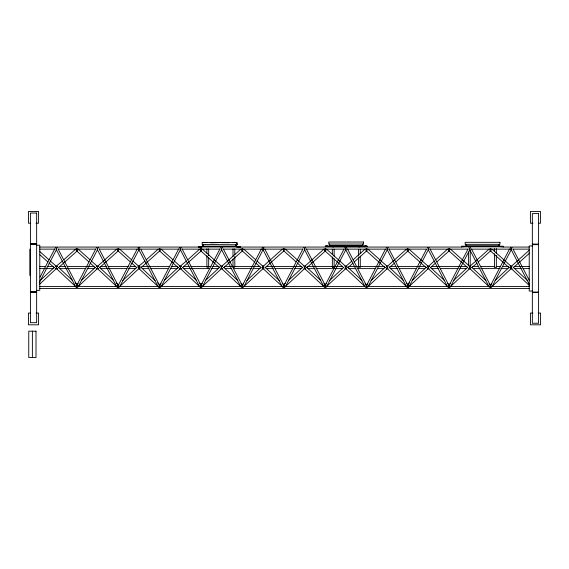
<?xml version="1.0" encoding="UTF-8"?>
<svg xmlns="http://www.w3.org/2000/svg" width="569" height="569" viewBox="0 0 569 569"><rect width="100%" height="100%" fill="white"/><g stroke="black" fill="none" stroke-linecap="round" stroke-linejoin="round"><path stroke-width="0.85" d="M203.012 245.161L203.019 245.772M203.069 245.822L203.076 244.67M236.213 245.367L236.284 244.67M203.012 244.969L203.069 245.63M203.019 245.936L203.076 246.619M236.22 246.164L235.431 246.135L235.431 246.555L236.22 246.555M236.284 246.192L236.213 245.758L236.284 246.221L203.012 246.135L203.019 246.562M118.003 287.117L118.622 285.282M157.791 286.193L139.028 268.675L139.021 266.854L139.718 266.192M159.469 287.117L160.209 285.304L157.634 282.9M200.942 287.117L201.675 285.304M242.159 287.117L242.899 285.304L240.972 283.497M283.632 287.117L284.365 285.304L282.437 283.497M323.526 286.193L304.764 268.675L305.233 266.072M366.344 287.117L367.083 285.304M407.809 287.117L408.3 285.361M447.191 286.193L428.528 268.781C427.781 268.234 428.692 265.019 429.246 266.648M448.87 287.117L449.602 285.304M490.336 287.117L491.075 285.304M529.483 285.595L511.36 268.675L511.83 266.072M76.758 248.518L77.242 250.588L77.718 250.047M97.384 267.16L97.256 266.249L91.325 260.936M117.819 248.518L118.053 250.189L118.651 250.516M159.284 248.518L159.64 250.424L160.195 250.317M200.75 248.518L201.106 250.424L201.661 250.317M241.974 248.518L242.209 250.189L242.807 250.516M244.179 286.193L262.842 268.781L263.255 266.249L282.352 249.115M283.44 248.518L284.173 250.63L265.076 267.771M285.752 286.193L304.415 268.781L304.828 266.249L323.925 249.115M325.013 248.518L325.376 250.424L325.93 250.317M326.898 286.193L345.554 268.781L345.867 266.37L351.898 260.936M366.159 248.518L366.393 250.189L366.991 250.516M407.624 248.518L408.108 250.588L408.585 250.047M409.417 286.193L428.08 268.781L428.393 266.37L434.417 260.936M448.678 248.518L448.92 250.189L449.517 250.516M450.89 286.193L469.546 268.781L469.958 266.249L489.056 249.115M490.144 248.518L490.386 250.189L490.983 250.516M137.961 266.648C138.523 265.019 139.433 268.234 138.68 268.781L120.023 286.193M221.007 266.072L221.476 268.675L202.713 286.193M367.965 249.115L387.062 266.249L387.304 267.16L387.02 268.781L368.363 286.193M203.076 246.221L203.012 245.573M346.727 266.648C346.172 265.019 345.255 268.234 346.009 268.781L364.665 286.193M510.443 268.838L511.225 267.871L511.054 266.249L491.95 249.115M96.495 266.648C97.05 265.019 97.968 268.234 97.214 268.781L78.558 286.193M138.893 267.871L138.68 268.781M304.628 267.871L303.846 268.838M428.293 267.871L427.511 268.838M387.155 268.212L386.451 268.838M181.248 268.632C180.245 269.756 179.96 265.787 181.191 266.192M55.492 266.384C56.295 265.488 56.751 268.241 56.16 268.781L39.432 284.393M179.484 266.384C180.281 265.488 180.743 268.241 180.145 268.781L161.489 286.193M57.106 268.312C56.075 269.919 56.075 265.709 57.199 266.192M98.16 268.312C97.185 269.806 97.107 266.143 98.153 266.086M139.625 268.312L139.135 268.781M179.498 268.632L179.932 268.902L180.359 267.871L180.601 268.781L181.091 268.312M263.781 268.312C262.807 269.806 262.736 266.143 263.774 266.086M55.698 266.69L62.498 260.936M56.068 268.746L56.374 267.871L57.177 268.838M96.758 266.69L97.256 266.249M138.224 266.69L145.024 260.936M179.69 266.69L186.49 260.936M345.099 266.69L345.596 266.249L345.838 267.16M427.618 266.69L428.116 266.249L428.365 267.16M56.281 249.293L57.192 247.515M76.253 287.651L77.078 286.043M97.292 249.393L98.245 247.515M117.314 287.651L118.274 285.773L99.134 248.945M138.808 249.293L139.711 247.515M158.779 287.651L159.74 285.773L140.6 248.945M180.273 249.293L181.177 247.515M200.331 287.487L201.149 285.88M221.448 249.393L222.401 247.515M241.555 287.487L242.444 285.745L223.29 248.945M262.914 249.393L263.867 247.515M282.935 287.651L283.895 285.773M304.486 249.393L305.446 247.515M324.593 287.487L325.696 285.361M345.682 249.293L346.585 247.515M365.739 287.487L366.614 285.773L347.474 248.945M387.098 249.393L388.051 247.515M407.205 287.487L408.08 285.773M428.208 249.293L429.111 247.515M448.258 287.487L449.133 285.773L429.993 248.945M469.617 249.393L470.577 247.515M489.724 287.487L490.599 285.773L471.459 248.945M512.043 247.515L511.069 249.428L529.412 284.656M40.022 277.131L54.695 248.945M39.432 282.309L56.551 249.428M95.748 248.945L76.595 285.745L76.879 287.117L77.683 285.304L75.108 282.9M78.045 287.004L97.612 249.428M137.214 248.945L118.06 285.745L118.345 287.117M119.511 287.004L139.078 249.428M159.526 285.745L178.687 248.945M160.977 287.004L180.544 249.428M201.156 284.955L219.911 248.945M202.201 287.004L221.768 249.428M242.216 285.745L261.377 248.945M243.667 287.004L263.234 249.428M302.95 248.945L283.789 285.745L284.073 287.117M285.247 287.004L304.813 249.428M325.34 284.955L344.089 248.945M326.386 287.004L345.952 249.428M385.562 248.945L366.4 285.745L367.29 287.487M367.851 287.004L387.418 249.428M407.866 284.955L426.615 248.945M408.912 287.004L428.478 249.428M468.081 248.945L448.927 285.745L449.816 287.487M450.378 287.004L469.944 249.428M509.547 248.945L490.393 285.745L490.677 287.117M491.844 287.004L511.41 249.428M222.202 268.554C221.192 269.208 221.476 266.427 222.187 266.072M305.24 268.554L304.863 268.781M511.837 268.554L511.467 268.781M221.035 266.456C222.095 265.723 221.768 269.315 220.8 268.838M304.074 266.456L304.557 266.37L304.7 267.16M386.685 266.456L387.062 266.249M510.678 266.456L511.054 266.249M116.723 249.115L97.626 266.249L97.498 267.16M98.238 268.838L97.455 267.871L96.645 268.838M139.704 268.838L138.921 267.871M240.886 249.115L221.782 266.249L221.611 267.871M222.394 268.838L221.69 268.212M263.86 268.838L263.077 267.871L262.266 268.838M305.432 268.838L304.65 267.871M346.578 268.838L345.796 267.871L344.985 268.838M406.536 249.115L387.432 266.249L387.261 267.871L388.044 268.838M429.097 268.838L428.315 267.871M470.57 268.838L469.781 267.871L470.364 266.072M529.206 250.296L511.424 266.249L511.254 267.871M512.036 268.838L511.332 268.212M492.356 286.193L511.118 268.675L510.649 266.072M40.228 280.496L54.389 267.288M76.787 284.699L78.074 283.497M81.289 280.496L95.443 267.288M122.755 280.496L136.909 267.288M159.718 284.699L161.006 283.497M164.221 280.496L178.374 267.288M200.295 285.304L202.23 283.497M205.445 280.496L219.598 267.288M242.408 284.699L243.696 283.497M246.91 280.496L261.064 267.288M283.981 284.699L285.268 283.497M288.49 280.496L302.644 267.288M325.127 284.699L326.414 283.497M329.629 280.496L343.783 267.288M367.88 283.497L365.945 285.304L366.685 287.117M371.095 280.496L385.249 267.288M407.646 284.699L409.58 282.9M412.155 280.496L426.309 267.288M450.399 283.497L448.472 285.304L449.204 287.117M453.621 280.496L467.775 267.288M491.872 283.497L489.937 285.304L491.282 287.487M495.087 280.496L509.241 267.288M63.813 259.749L75.67 249.115M58.394 267.771L77.491 250.63M99.454 267.771L118.551 250.63M146.34 259.749L158.196 249.115M140.92 267.771L160.017 250.63M187.806 259.749L199.662 249.115M182.386 267.771L201.483 250.63M223.61 267.771L242.707 250.63M306.648 267.771L325.745 250.63M353.214 259.749L365.07 249.115M347.794 267.771L353.057 263.042M354.38 261.861L366.891 250.63M389.26 267.771L394.53 263.042M395.846 261.861L408.357 250.63M435.733 259.749L447.59 249.115M430.313 267.771L435.584 263.042M436.9 261.861L449.418 250.63M471.779 267.771L477.05 263.042M478.365 261.861L490.883 250.63M513.252 267.771L529.711 252.992M387.838 266.072L387.368 268.675L406.131 286.193M470.243 268.717L469.745 267.899L468.977 268.838M262.629 266.299L263.12 267.16M56.573 266.249L57.071 266.69M97.626 266.249L98.124 266.69M139.092 266.249L139.59 266.69M180.558 266.249L181.056 266.69M221.782 266.249L222.159 266.456M263.255 266.249L263.753 266.69M304.828 266.249L305.325 266.69M345.966 266.249L346.464 266.69M387.432 266.249L387.809 266.456M428.493 266.249L428.99 266.69M511.424 266.249L511.801 266.456M180.145 268.781L179.655 268.312M221.369 268.781L221 268.554M117.605 285.304L118.949 287.487M159.071 285.304L160.422 287.487M345.07 266.086L345.746 267.195M345.554 268.781L345.063 268.312M241.768 285.304L243.112 287.487M387.02 268.781L386.65 268.554M427.596 266.086L428.265 267.195M283.341 285.304L284.685 287.487M428.08 268.781L427.582 268.312M469.546 268.781L469.169 268.554M511.012 268.781L510.635 268.554M199.484 247.003C198.752 247.351 198.752 246.128 199.484 246.455M201.326 246.448L198.858 246.711M199.868 246.462L200.985 246.448M240.403 246.718L238.511 246.441M332.41 267.373L334.145 267.373L334.145 258.76M199.456 246.448L200.494 246.441M199.456 247.003L200.11 247.003M199.826 246.996L200.494 246.996M221.469 242.679L229.087 242.657L227.6 242.643M200.252 246.996L200.921 246.996M207.052 267.779L208.496 267.779M358.655 267.181L360.092 267.181M234.563 242.529C238.852 242.494 228.638 242.543 234.058 242.501M200.722 246.441L202.087 246.441M200.921 246.441L202.493 246.441M200.722 246.996L201.383 246.996M233.347 267.579L234.456 267.579M494.895 267.352L496.004 267.352M201.234 246.989L201.874 246.989M333.128 246.69C330.745 246.704 335.76 246.69 333.363 246.704M359.252 246.69C356.87 246.704 361.884 246.69 359.487 246.704M201.767 246.989L236.668 246.989M30.143 223.197L28.45 223.197L28.45 211.462L38.585 211.462L38.585 223.197L36.053 223.197M532.947 223.197L530.415 223.197L530.415 211.462L540.55 211.462L540.55 223.197L538.857 223.197M202.372 244.755L202.137 242.501L236.924 242.501L237.159 244.748L235.417 244.748M30.413 243.681L36.651 243.71M30.413 243.873L36.651 243.817M30.413 243.945L36.651 243.945M30.413 244.016L36.651 244.094M532.349 244.236L538.587 244.229M532.349 244.314L538.587 244.293M532.349 244.364L538.587 244.428M202.137 244.521L237.159 244.748M532.349 244.492L538.587 244.57M532.349 244.649L538.587 244.649M36.651 245.232L39.773 245.232L39.773 290.346L36.651 290.346M329.572 245.566L362.78 245.566M465.961 245.858L499.162 245.858M325.226 245.986L367.126 245.986M532.349 245.936L529.227 245.936L529.227 291.043L532.349 291.043M203.012 246.135L203.809 246.135L203.809 246.555L203.012 246.555M461.608 246.277L503.515 246.277M202.329 246.434L236.668 246.434M325.226 246.541L367.126 246.541M235.488 246.612L236.284 246.619L236.22 246.135M461.608 246.832L503.515 246.832M39.752 247.067L198.73 247.067M240.474 247.067L461.63 247.067M503.373 247.067L529.127 247.067M39.752 249.137L54.852 249.137M58.401 249.137L95.706 249.137M99.255 249.137L137.449 249.137M140.998 249.137L179.192 249.137M181.86 249.137L220.047 249.137M223.603 249.137L261.79 249.137M264.457 249.137L302.644 249.137M306.2 249.137L344.387 249.137M347.054 249.137L385.249 249.137M388.798 249.137L426.103 249.137M429.652 249.137L467.846 249.137M471.395 249.137L511.36 249.137M513.138 249.137L529.127 249.137M39.752 266.541L45.968 266.541M47.746 266.541L53.073 266.541M55.741 266.541L57.519 266.541M59.29 266.541L65.513 266.541M67.284 266.541L93.935 266.541M96.595 266.541L98.373 266.541M100.151 266.541L106.367 266.541M108.146 266.541L128.573 266.541M130.351 266.541L135.678 266.541M138.345 266.541L140.123 266.541M141.894 266.541L169.434 266.541M171.205 266.541L177.428 266.541M179.199 266.541L180.978 266.541M183.645 266.541L188.972 266.541M190.75 266.541L211.177 266.541M212.955 266.541L219.172 266.541M224.499 266.541L260.033 266.541M266.249 266.541L301.776 266.541M307.104 266.541L342.638 266.541M345.298 266.541L347.076 266.541M348.854 266.541L384.381 266.541M389.708 266.541L395.932 266.541M397.703 266.541L425.242 266.541M427.902 266.541L429.68 266.541M431.458 266.541L466.985 266.541M472.313 266.541L478.536 266.541M480.307 266.541L494.525 266.541M496.296 266.541L500.741 266.541M502.512 266.541L508.736 266.541M514.063 266.541L529.163 266.541M39.752 268.611L53.073 268.611M55.741 268.611L57.519 268.611M60.179 268.611L85.94 268.611M87.718 268.611L93.935 268.611M96.595 268.611L98.373 268.611M101.04 268.611L126.795 268.611M128.573 268.611L135.678 268.611M138.345 268.611L140.123 268.611M142.783 268.611L149 268.611M150.778 268.611L168.545 268.611M170.323 268.611L177.428 268.611M179.199 268.611L180.978 268.611M183.645 268.611L209.399 268.611M211.177 268.611L218.283 268.611M225.388 268.611L231.604 268.611M233.382 268.611L251.149 268.611M252.928 268.611L260.033 268.611M266.249 268.611L273.355 268.611M275.133 268.611L292.893 268.611M294.671 268.611L300.887 268.611M307.993 268.611L315.098 268.611M316.876 268.611L342.638 268.611M348.854 268.611L355.959 268.611M357.737 268.611L375.497 268.611M377.275 268.611L383.492 268.611M390.597 268.611L397.703 268.611M399.481 268.611L416.359 268.611M418.137 268.611L424.353 268.611M431.458 268.611L438.564 268.611M440.342 268.611L458.102 268.611M459.88 268.611L466.096 268.611M468.764 268.611L470.542 268.611M473.202 268.611L480.307 268.611M482.085 268.611L498.963 268.611M500.741 268.611L507.847 268.611M514.952 268.611L521.168 268.611M522.947 268.611L529.163 268.611M39.752 286.477L76.168 286.477M77.939 286.477L199.619 286.477M202.287 286.477L242.252 286.477M244.03 286.477L282.217 286.477M285.773 286.477L323.96 286.477M326.627 286.477L364.814 286.477M366.592 286.477L406.558 286.477M409.225 286.477L447.419 286.477M449.19 286.477L489.162 286.477M491.822 286.477L529.127 286.477M39.752 288.547L529.127 288.547M30.413 291.634L36.651 291.634M30.413 291.712L36.651 291.712M30.413 291.783L36.651 291.854L30.413 292.004M30.413 292.032L36.651 292.046M532.349 292.182L538.587 292.182M532.349 292.338L538.587 292.26M532.349 292.402L538.587 292.466M532.349 292.551L538.587 292.58M30.143 313.078L28.45 313.078L28.45 324.814L38.585 324.814L38.585 313.078L36.053 313.078M532.947 313.078L530.415 313.078L530.415 324.814L540.55 324.814L540.55 313.078L538.857 313.078M236.519 246.441L237.223 246.434M236.619 246.989L237.223 246.989M236.924 246.441L237.764 246.434M237.316 246.441L238.276 246.434M237.124 246.989L237.764 246.989M237.614 246.989L238.276 246.989M217.941 242.679L210.246 242.657L214.563 242.679M237.693 246.448L238.752 246.441M238.084 246.996L238.752 246.996M238.034 246.448L239.179 246.455M238.511 246.996L239.179 246.996M238.902 246.441L239.563 246.448M238.902 246.996L239.563 246.996M239.542 246.448L240.324 246.704M239.542 247.003L240.082 247.017L240.068 246.448M490.03 250.516L490.627 250.189L490.862 248.518M448.564 250.516L449.161 250.189L449.396 248.518M406.97 250.047L407.447 250.588L407.93 248.518M366.038 250.516L366.635 250.189L366.877 248.518M324.494 250.317L325.048 250.424L325.404 248.518M241.853 250.516L242.451 250.189L242.693 248.518M200.26 250.047L200.736 250.588L201.227 248.518M159.164 250.516L159.761 250.189L160.003 248.518M117.698 250.516L118.295 250.189L118.53 248.518M76.104 250.047L76.58 250.588L77.064 248.518M469.183 266.072L469.731 267.195M386.657 266.072L387.276 267.899M407.127 285.282L407.738 287.117M304.045 266.072L304.6 267.195M324.6 285.282L325.909 287.651M262.473 266.072L263.027 267.195M490.129 250.63L509.227 267.771M450.484 249.115L469.581 266.249L469.83 267.16M448.664 250.63L467.761 267.771M409.019 249.115L428.116 266.249M407.198 250.63L426.295 267.771M366.137 250.63L385.234 267.771M326.499 249.115L345.596 266.249M324.671 250.63L343.768 267.771M285.353 249.115L304.451 266.249M296.044 261.861L283.533 250.63L284.265 248.518M297.359 263.042L302.63 267.771M243.781 249.115L255.63 259.749M256.953 260.936L262.878 266.249M241.953 250.63L254.471 261.861M255.787 263.042L261.057 267.771M202.315 249.115L221.412 266.249M200.487 250.63L219.591 267.771M161.091 249.115L172.94 259.749M174.263 260.936L180.188 266.249M159.263 250.63L178.367 267.771M119.625 249.115L131.475 259.749M132.79 260.936L138.722 266.249M117.797 250.63L130.308 261.861M131.631 263.042L136.894 267.771M78.152 249.115L90.009 259.749M76.331 250.63L88.842 261.861M90.165 263.042L95.428 267.771M39.73 251.477L48.955 259.749M50.271 260.936L56.196 266.249M39.887 254.77L47.789 261.861M49.105 263.042L54.375 267.771M513.238 267.288L527.392 280.496M471.772 267.288L485.926 280.496M489.141 283.497L490.428 284.699M470.001 268.781L488.657 286.193M430.306 267.288L444.46 280.496M447.675 283.497L448.962 284.699M389.246 267.288L403.4 280.496M406.622 283.497L408.549 285.304M347.78 267.288L361.934 280.496M365.149 283.497L366.436 284.699M306.634 267.288L320.795 280.496M324.01 283.497L325.937 285.304M265.062 267.288L279.215 280.496M263.291 268.781L281.954 286.193M223.596 267.288L237.75 280.496M221.825 268.781L240.481 286.193M182.372 267.288L196.525 280.496M199.747 283.497L201.035 284.699M180.601 268.781L199.257 286.193M140.906 267.288L155.06 280.496M99.44 267.288L113.594 280.496M116.168 282.9L118.743 285.304M97.669 268.781L116.325 286.193M58.379 267.288L72.54 280.496M56.608 268.781L75.272 286.193M240.723 247.259L239.25 247.003L239.272 246.441L239.535 246.704M220.594 242.529L218.524 242.529M200.004 246.711L198.823 247.259M200.544 285.361L201.646 287.487M512.932 248.945L529.234 280.261M469.603 249.428L489.169 287.004M428.137 249.428L447.696 287.004M388.94 248.945L407.689 284.955M387.076 249.428L406.643 287.004M345.611 249.428L365.177 287.004M306.328 248.945L325.489 285.745L325.205 287.117L324.977 285.766M304.472 249.428L324.031 287.004M264.756 248.945L283.504 284.955M262.892 249.428L282.459 287.004M221.426 249.428L240.993 287.004M182.066 248.945L200.814 284.955M180.202 249.428L199.769 287.004M138.736 249.428L158.303 287.004M97.271 249.428L116.837 287.004M58.074 248.945L77.235 285.745M56.21 249.428L75.777 287.004M510.436 247.515L511.389 249.393M468.97 247.515L469.923 249.393M427.497 247.515L428.457 249.393M407.525 285.88L408.435 287.651M386.443 247.515L387.404 249.393M344.978 247.515L345.931 249.393M303.832 247.515L304.792 249.393M262.259 247.515L263.163 249.293M220.793 247.515L221.754 249.393M179.569 247.515L180.473 249.293M138.103 247.515L139.007 249.293M96.638 247.515L97.541 249.293M77.484 287.487L76.516 285.524M55.577 247.515L56.487 249.293M242.259 285.766L242.501 287.117M200.793 285.766L201.035 287.117M159.569 285.766L159.811 287.117M503.117 246.277L503.117 246.832M502.327 246.277L502.327 246.832M502.135 246.277L502.135 246.832M501.531 246.277L501.531 246.832M500.955 246.277L500.955 246.832M499.162 244.307L499.162 246.277M498.373 245.858L498.373 246.277M496.353 248.582L496.353 253.703M496.353 255.41L496.353 267.359M494.546 248.582L494.546 251.142M494.546 253.703L494.546 267.359M470.222 250.317L470.222 266.69M468.422 252.046L468.422 265.83M466.751 245.858L466.751 246.277M465.961 244.307L465.961 246.277M464.162 246.277L464.162 246.832M463.593 246.277L463.593 246.832M462.981 246.277L462.981 246.832M462.796 246.277L462.796 246.832M462.007 246.277L462.007 246.832M366.735 245.986L366.735 246.541M365.938 245.986L365.938 246.541M365.753 245.986L365.753 246.541M365.149 245.986L365.149 246.541M364.573 245.986L364.573 246.541M362.78 244.016L362.78 245.986M361.991 245.566L361.991 245.986M360.277 249.258L360.277 253.525M360.277 256.086L360.277 267.181M358.47 249.258L358.47 256.086M358.47 257.793L358.47 267.181M334.145 249.279L334.145 256.178M332.346 249.279L332.346 254.45M332.346 257.039L332.346 267.38M330.361 245.566L330.361 245.986M329.572 244.016L329.572 245.986M327.78 245.986L327.78 246.541M327.203 245.986L327.203 246.541M326.599 245.986L326.599 246.541M326.414 245.986L326.414 246.541M325.617 245.986L325.617 246.541M239.08 246.441L239.08 246.996M238.475 246.441L238.475 246.996M237.892 246.434L237.892 246.989M236.924 242.501L236.924 244.521M234.805 248.809L234.805 254.784M234.805 256.491L234.805 266.733M232.998 248.809L232.998 256.491M232.998 259.051L232.998 266.733M208.674 248.824L208.674 255.716M208.674 257.437L208.674 266.918M206.874 248.824L206.874 253.134M206.874 255.716L206.874 266.918M201.099 246.441L201.099 246.989M200.537 246.441L200.537 246.996M199.925 246.441L199.925 246.996M32.383 331.179L32.383 357.538M29.83 249.073L29.83 275.424M236.227 245.58L236.284 245.993L236.213 245.566M203.233 242.515L206.86 242.515L203.233 242.515M36.651 213.034L30.413 213.034L30.413 322.694L36.651 322.694L36.651 213.034M538.587 213.588L532.349 213.588L532.349 323.242L538.587 323.242L538.587 213.588M363.57 242.024L328.782 242.024L328.782 244.037L363.57 244.037L363.57 242.024M499.952 242.316L465.165 242.316L465.165 244.329L499.952 244.329L499.952 242.316M36.003 331.179L28.756 331.179L28.756 357.538L36.003 357.538L36.003 331.179"/></g></svg>
